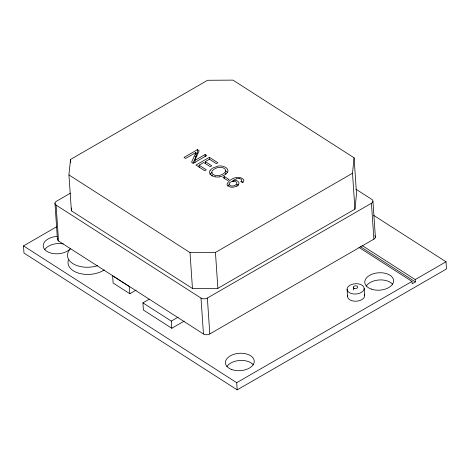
<?xml version="1.0" encoding="UTF-8"?>
<svg xmlns="http://www.w3.org/2000/svg" width="470" height="470" viewBox="0 0 470 470"><rect width="100%" height="100%" fill="white"/><g stroke="black" fill="none" stroke-linecap="round" stroke-linejoin="round"><path stroke-width="0.7" d="M68.943 174.911L70.518 159.453L207.576 80.276L233.008 80.129L354.075 157.808L356.524 193.699L354.944 209.156L217.886 288.333L192.459 288.48L71.387 210.801L68.943 174.911L190.009 252.584L215.442 252.437L352.5 173.26L354.075 157.808M71.387 210.801L71.675 207.993M194.792 160.487L199.151 150.735L197.471 149.654L184.046 157.409L185.626 158.425L195.92 152.48L191.56 162.232L193.241 163.313L206.665 155.558L205.084 154.542L194.792 160.487L194.938 162.643M192.97 163.219L196.166 156.069L195.92 152.48M227.692 186.214L228.996 184.869M70.418 193.188L56.482 201.236A4.512 2.72 -3.9 0 0 56.089 205.102L58.533 240.993L203.457 333.976A4.512 2.72 -3.9 0 0 209.814 333.941L373.879 239.16A4.512 2.72 -3.9 0 0 374.76 235.682M373.703 215.389L446.012 261.778L446.5 268.958L237.197 389.871L23.988 253.077L23.5 245.898L56.523 226.816M195.884 154.301L197.711 153.243L197.471 149.654M194.956 156.768L196.166 156.069M209.397 157.309L195.972 165.064L204.738 170.686L206.283 169.793L199.098 165.182L203.739 162.503L210.202 166.656L211.747 165.763L205.284 161.615L209.432 159.218L216.329 163.642L217.874 162.749L209.397 157.309L209.544 159.465M224.496 176.62L222.95 177.513L227.48 180.415L229.025 179.522L224.496 176.62L224.642 178.776M129.832 293.738L129.338 286.559L112.641 275.849L113.129 283.028L129.832 293.738L136.147 290.09M184.211 321.098L171.803 328.266L143.415 310.053L142.921 302.874L149.125 299.29M56.089 205.102L201.007 298.086A4.512 2.72 -3.9 0 0 207.364 298.045L371.429 203.269A4.512 2.72 -3.9 0 0 371.823 199.403L355.79 189.116M142.921 302.874L171.309 321.086L178.136 317.144M23.5 245.898L236.71 382.692L411.996 281.43L412.161 283.78L415.38 281.918L415.221 279.568L362.07 245.469M415.221 279.568L446.012 261.778M233.102 181.814L233.003 180.38L236.516 178.853M233.003 180.38L234.7 180.316A4.688 2.832 -3.9 0 1 235.635 180.433L236.21 180.568A5.229 3.155 -3.9 0 1 237.667 181.203L238.296 181.696A4.823 2.908 -3.9 0 1 238.848 182.536C239.424 184.481 237.374 185.826 235.834 186.461A6.762 4.077 -3.9 0 1 233.602 187.089L232.462 187.207A5.041 3.043 -3.9 0 1 231.005 187.13A5.194 3.131 -3.9 0 1 229.671 186.807L227.462 185.303A5.387 3.249 -3.9 0 1 227.022 184.24C229.008 178.706 239.03 174.646 243.607 179.581A4.5 2.714 -3.9 0 1 243.613 181.173L242.426 182.472L240.828 181.643A5.987 3.607 -3.9 0 0 241.492 180.938L241.656 180.597A2.062 1.246 -3.9 0 0 241.697 180.374A3.002 1.81 -3.9 0 0 241.045 179.193A3.366 2.033 -3.9 0 0 239.23 178.565M241.128 181.267L243.254 182.436M360.378 246.627L415.38 281.918M358.851 247.332L411.996 281.43M238.543 185.286L237.914 184.792A5.229 3.155 -3.9 0 0 236.727 184.24M225.365 172.778L225.929 174.088M372.945 201.33L375.395 237.221M371.429 203.269L373.879 239.16M364.191 288.451A8.572 5.17 -3.9 0 1 351.425 293.562A8.572 5.17 -3.9 0 1 351.284 284.603A8.572 5.17 -3.9 0 1 364.191 288.451L364.685 295.63M352.5 173.26L354.944 209.156M353.27 287.288L353.446 289.937M347.077 289.291L347.565 296.47M236.71 382.692L237.197 389.871M215.442 252.437L217.886 288.333M205.084 154.542L205.231 156.698M205.284 161.615L205.431 163.766M199.098 165.182L199.245 167.338M207.364 298.045L209.814 333.941M201.007 298.086L203.457 333.976M190.009 252.584L192.459 288.48M171.309 321.086L171.803 328.266M70.518 159.453L70.717 162.385M54.967 203.175L57.41 239.071M212.046 176.097L212.07 175.533A5.881 3.549 -3.9 0 1 212.234 174.958M44.691 249.688A14.435 8.707 -3.9 0 1 63.344 243.901M70.488 248.477A14.435 8.707 -3.9 0 1 53.386 253.594A14.435 8.707 -3.9 0 1 43.346 244.576A14.435 8.707 -3.9 0 1 57.04 236.392M226.887 366.588A14.435 8.707 -3.9 0 1 239.788 360.466A14.435 8.707 -3.9 0 1 253.336 364.843M366.242 286.083A14.435 8.707 -3.9 0 1 379.143 279.961A14.435 8.707 -3.9 0 1 392.691 284.338M97.654 265.626A21.203 12.79 -3.9 0 1 72.815 263.582A21.203 12.79 -3.9 0 1 70.764 248.371M104.281 269.915A21.203 12.79 -3.9 0 1 79.201 273.329A21.203 12.79 -3.9 0 1 68.438 259.892M364.315 294.191A8.572 5.17 -3.9 0 1 356.513 301.205A8.572 5.17 -3.9 0 1 347.747 295.366M236.651 185.809A3.325 2.003 -3.9 0 1 237.027 186.384M236.528 178.876A5.387 3.249 -3.9 0 1 239.23 178.547M233.249 181.25A3.93 2.368 -3.9 0 1 233.619 181.244M225.312 170.692A10.593 6.386 -3.9 0 1 226.152 171.197A8.26 4.982 -3.9 0 1 227.639 172.649M210.025 174.605A8.325 5.023 -3.9 0 1 210.372 173.912M210.484 173.935A10.293 6.21 -3.9 0 1 212.146 172.232M210.237 170.346A10.293 6.21 -3.9 0 1 212.922 167.972L218.015 166.116A7.867 4.741 -3.9 0 1 219.743 165.957L221.012 165.986A7.661 4.618 -3.9 0 1 223.338 166.398L225.065 167.103A10.593 6.386 -3.9 0 1 225.905 167.608A8.26 4.982 -3.9 0 1 227.386 172.613M227.186 172.578A10.928 6.592 -3.9 0 1 219.672 176.791M219.684 176.826A7.649 4.618 -3.9 0 1 215.477 176.885M215.477 176.873A8.936 5.387 -3.9 0 1 211.788 175.51A8.325 5.023 -3.9 0 1 210.125 170.322M58.533 240.993A4.512 2.72 -3.9 0 1 57.563 238.513M225.688 170.622C225.183 173.647 221.529 174.893 218.932 175.545A5.705 3.443 -3.9 0 1 217.657 175.668L216.723 175.657A5.558 3.349 -3.9 0 1 214.508 175.204L212.428 173.871A5.587 3.372 -3.9 0 1 211.8 172.508L211.823 171.944A5.881 3.549 -3.9 0 1 212.187 170.992C214.232 168.489 217.692 167.085 220.912 167.326A6.01 3.625 -3.9 0 1 223.514 168.007L225.118 169.188L225.688 170.622M229.013 184.023L230.141 185.579A3.126 1.886 -3.9 0 0 231.816 185.997L231.992 186.003A3.778 2.28 -3.9 0 0 232.544 185.985A3.66 2.209 -3.9 0 0 233.655 185.791L234.935 185.297A6.98 4.212 -3.9 0 0 235.464 184.998L236.463 184.175A3.325 2.003 -3.9 0 0 236.404 182.219L236.181 182.049A4.395 2.65 -3.9 0 0 235.811 181.796A3.549 2.144 -3.9 0 0 231.645 181.549L229.818 182.607L229.013 184.023M231.875 369.59A14.435 8.707 -3.9 0 0 254.223 361.894A14.435 8.707 -3.9 0 0 233.414 354.451A14.435 8.707 -3.9 0 0 231.875 369.59M371.23 289.085A14.435 8.707 -3.9 0 0 393.578 281.389A14.435 8.707 -3.9 0 0 372.769 273.945A14.435 8.707 -3.9 0 0 371.23 289.085M354.409 288.416A2.256 1.363 -3.9 0 0 357.77 287.07A2.256 1.363 -3.9 0 0 354.374 286.054A2.256 1.363 -3.9 0 0 354.409 288.416"/></g></svg>
